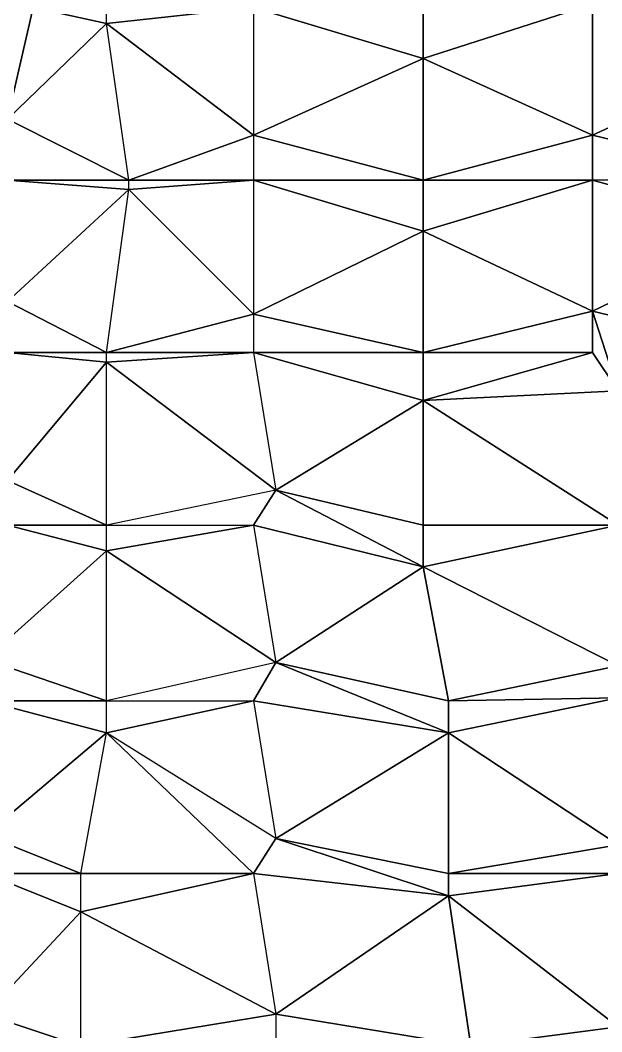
# Model space of a CAD drawing. Header units: metres. Extents: x 121.06818 to 121.07159, y 3.17836 to 3.18313.
# Drawn here: x 121.070896 to 121.0710779, y 3.1786935 to 3.17901 of the extents above; entities that cross this region are included whole.
import ezdxf

# ---------------------------------------------------------------- set-up
doc = ezdxf.new("R2010")
doc.units = ezdxf.units.M

msp = doc.modelspace()

# ---------------------------------------------------------------- linework, layer by layer
at = {"layer": 'DELAUNEY1068', "color": 252}
msp.add_3dface([(121.070885, 3.178689, 0.01048), (121.070915, 3.178689, 0.01049), (121.070885, 3.178699, 0.01048)], dxfattribs=at)
at = {"layer": 'DELAUNEY1077', "color": 252}
msp.add_3dface([(121.070976, 3.178689, 0.0105), (121.070915, 3.178689, 0.01049), (121.070976, 3.178699, 0.0105)], dxfattribs=at)
at = {"layer": 'DELAUNEY1091', "color": 252}
msp.add_3dface([(121.070976, 3.178689, 0.0105), (121.071037, 3.178689, 0.01051), (121.070976, 3.178699, 0.0105)], dxfattribs=at)
at = {"layer": 'DELAUNEY1108', "color": 252}
msp.add_3dface([(121.071037, 3.178689, 0.01051), (121.071083, 3.178689, 0.01052), (121.071083, 3.178695, 0.01052)], dxfattribs=at)
at = {"layer": 'DELAUNEY1130', "color": 252}
msp.add_3dface([(121.071037, 3.178689, 0.01051), (121.071083, 3.178695, 0.01052), (121.07103, 3.178736, 0.01051)], dxfattribs=at)
at = {"layer": 'DELAUNEY1141', "color": 252}
msp.add_3dface([(121.070976, 3.178699, 0.0105), (121.070915, 3.178689, 0.01049), (121.070915, 3.178731, 0.01049)], dxfattribs=at)
at = {"layer": 'DELAUNEY1156', "color": 252}
msp.add_3dface([(121.070885, 3.178699, 0.01048), (121.070915, 3.178689, 0.01049), (121.070915, 3.178731, 0.01049)], dxfattribs=at)
at = {"layer": 'DELAUNEY1157', "color": 252}
msp.add_3dface([(121.070976, 3.178699, 0.0105), (121.071037, 3.178689, 0.01051), (121.07103, 3.178736, 0.01051)], dxfattribs=at)
at = {"layer": 'DELAUNEY1210', "color": 252}
msp.add_3dface([(121.070885, 3.178699, 0.01048), (121.070915, 3.178731, 0.01049), (121.070885, 3.178743, 0.01048)], dxfattribs=at)
at = {"layer": 'DELAUNEY1211', "color": 252}
msp.add_3dface([(121.070976, 3.178699, 0.0105), (121.07103, 3.178736, 0.01051), (121.070969, 3.178743, 0.0105)], dxfattribs=at)
at = {"layer": 'DELAUNEY1224', "color": 252}
msp.add_3dface([(121.070976, 3.178699, 0.0105), (121.070915, 3.178731, 0.01049), (121.070969, 3.178743, 0.0105)], dxfattribs=at)
at = {"layer": 'DELAUNEY1252', "color": 252}
msp.add_3dface([(121.070969, 3.178743, 0.0105), (121.070915, 3.178731, 0.01049), (121.070915, 3.178743, 0.01049)], dxfattribs=at)
at = {"layer": 'DELAUNEY1253', "color": 252}
msp.add_3dface([(121.07103, 3.178736, 0.01051), (121.071083, 3.178695, 0.01052), (121.071083, 3.178743, 0.01052)], dxfattribs=at)
at = {"layer": 'DELAUNEY1269', "color": 252}
msp.add_3dface([(121.07103, 3.178736, 0.01051), (121.071083, 3.178743, 0.01052), (121.07103, 3.178743, 0.01051)], dxfattribs=at)
at = {"layer": 'DELAUNEY1298', "color": 252}
msp.add_3dface([(121.070885, 3.178743, 0.01048), (121.070915, 3.178731, 0.01049), (121.070915, 3.178743, 0.01049)], dxfattribs=at)
at = {"layer": 'DELAUNEY1318', "color": 252}
msp.add_3dface([(121.070969, 3.178743, 0.0105), (121.07103, 3.178736, 0.01051), (121.070976, 3.178754, 0.0105)], dxfattribs=at)
at = {"layer": 'DELAUNEY1331', "color": 252}
msp.add_3dface([(121.070969, 3.178743, 0.0105), (121.070976, 3.178754, 0.0105), (121.070923, 3.178787, 0.01049)], dxfattribs=at)
at = {"layer": 'DELAUNEY1355', "color": 252}
msp.add_3dface([(121.070976, 3.178754, 0.0105), (121.07103, 3.178736, 0.01051), (121.07103, 3.178743, 0.01051)], dxfattribs=at)
at = {"layer": 'DELAUNEY1371', "color": 252}
msp.add_3dface([(121.070885, 3.178743, 0.01048), (121.070915, 3.178743, 0.01049), (121.070885, 3.178755, 0.01048)], dxfattribs=at)
at = {"layer": 'DELAUNEY1393', "color": 252}
msp.add_3dface([(121.070969, 3.178743, 0.0105), (121.070915, 3.178743, 0.01049), (121.070923, 3.178787, 0.01049)], dxfattribs=at)
at = {"layer": 'DELAUNEY1409', "color": 252}
msp.add_3dface([(121.070976, 3.178754, 0.0105), (121.07103, 3.178743, 0.01051), (121.07103, 3.178787, 0.01051)], dxfattribs=at)
at = {"layer": 'DELAUNEY1410', "color": 252}
msp.add_3dface([(121.07103, 3.178743, 0.01051), (121.071083, 3.178743, 0.01052), (121.071083, 3.178752, 0.01052)], dxfattribs=at)
at = {"layer": 'DELAUNEY1434', "color": 252}
msp.add_3dface([(121.07103, 3.178743, 0.01051), (121.071083, 3.178752, 0.01052), (121.07103, 3.178787, 0.01051)], dxfattribs=at)
at = {"layer": 'DELAUNEY1444', "color": 252}
msp.add_3dface([(121.070885, 3.178755, 0.01048), (121.070915, 3.178743, 0.01049), (121.070923, 3.178787, 0.01049)], dxfattribs=at)
at = {"layer": 'DELAUNEY1538', "color": 252}
msp.add_3dface([(121.070885, 3.178755, 0.01048), (121.070923, 3.178787, 0.01049), (121.070885, 3.178797, 0.01048)], dxfattribs=at)
at = {"layer": 'DELAUNEY1539', "color": 252}
msp.add_3dface([(121.070976, 3.178754, 0.0105), (121.07103, 3.178787, 0.01051), (121.070969, 3.178797, 0.0105)], dxfattribs=at)
at = {"layer": 'DELAUNEY1540', "color": 252}
msp.add_3dface([(121.07103, 3.178787, 0.01051), (121.071083, 3.178752, 0.01052), (121.071083, 3.178798, 0.01052)], dxfattribs=at)
at = {"layer": 'DELAUNEY1552', "color": 252}
msp.add_3dface([(121.070976, 3.178754, 0.0105), (121.070923, 3.178787, 0.01049), (121.070969, 3.178797, 0.0105)], dxfattribs=at)
at = {"layer": 'DELAUNEY1572', "color": 252}
msp.add_3dface([(121.070969, 3.178797, 0.0105), (121.070923, 3.178787, 0.01049), (121.070923, 3.178797, 0.01049)], dxfattribs=at)
at = {"layer": 'DELAUNEY1573', "color": 252}
msp.add_3dface([(121.07103, 3.178787, 0.01051), (121.071083, 3.178798, 0.01052), (121.07103, 3.178797, 0.01051)], dxfattribs=at)
at = {"layer": 'DELAUNEY1601', "color": 252}
msp.add_3dface([(121.070885, 3.178797, 0.01048), (121.070923, 3.178787, 0.01049), (121.070923, 3.178797, 0.01049)], dxfattribs=at)
at = {"layer": 'DELAUNEY1623', "color": 252}
msp.add_3dface([(121.070969, 3.178797, 0.0105), (121.07103, 3.178787, 0.01051), (121.070976, 3.178809, 0.0105)], dxfattribs=at)
at = {"layer": 'DELAUNEY1641', "color": 252}
msp.add_3dface([(121.070969, 3.178797, 0.0105), (121.070976, 3.178809, 0.0105), (121.070923, 3.178797, 0.01049)], dxfattribs=at)
at = {"layer": 'DELAUNEY1656', "color": 252}
msp.add_3dface([(121.070976, 3.178809, 0.0105), (121.07103, 3.178787, 0.01051), (121.07103, 3.178797, 0.01051)], dxfattribs=at)
at = {"layer": 'DELAUNEY1681', "color": 252}
msp.add_3dface([(121.070885, 3.178797, 0.01048), (121.070923, 3.178797, 0.01049), (121.070885, 3.17881, 0.01048)], dxfattribs=at)
at = {"layer": 'DELAUNEY1682', "color": 252}
msp.add_3dface([(121.070976, 3.178809, 0.0105), (121.07103, 3.178797, 0.01051), (121.071022, 3.178839, 0.01051)], dxfattribs=at)
at = {"layer": 'DELAUNEY1694', "color": 252}
msp.add_3dface([(121.07103, 3.178797, 0.01051), (121.071083, 3.178798, 0.01052), (121.071083, 3.178808, 0.01052)], dxfattribs=at)
at = {"layer": 'DELAUNEY1731', "color": 252}
msp.add_3dface([(121.07103, 3.178797, 0.01051), (121.071083, 3.178808, 0.01052), (121.071022, 3.178839, 0.01051)], dxfattribs=at)
at = {"layer": 'DELAUNEY1741', "color": 252}
msp.add_3dface([(121.070885, 3.17881, 0.01048), (121.070923, 3.178797, 0.01049), (121.070923, 3.178844, 0.01049)], dxfattribs=at)
at = {"layer": 'DELAUNEY1796', "color": 252}
msp.add_3dface([(121.070976, 3.178809, 0.0105), (121.071022, 3.178839, 0.01051), (121.070969, 3.178852, 0.0105)], dxfattribs=at)
at = {"layer": 'DELAUNEY1814', "color": 252}
msp.add_3dface([(121.070976, 3.178809, 0.0105), (121.070923, 3.178797, 0.01049), (121.070923, 3.178844, 0.01049)], dxfattribs=at)
at = {"layer": 'DELAUNEY1824', "color": 252}
msp.add_3dface([(121.070885, 3.17881, 0.01048), (121.070923, 3.178844, 0.01049), (121.070892, 3.178852, 0.01048)], dxfattribs=at)
at = {"layer": 'DELAUNEY1834', "color": 252}
msp.add_3dface([(121.070976, 3.178809, 0.0105), (121.070923, 3.178844, 0.01049), (121.070969, 3.178852, 0.0105)], dxfattribs=at)
at = {"layer": 'DELAUNEY1835', "color": 252}
msp.add_3dface([(121.071022, 3.178839, 0.01051), (121.071083, 3.178808, 0.01052), (121.071083, 3.178852, 0.01052)], dxfattribs=at)
at = {"layer": 'DELAUNEY1847', "color": 252}
msp.add_3dface([(121.070969, 3.178852, 0.0105), (121.070923, 3.178844, 0.01049), (121.070923, 3.178852, 0.01049)], dxfattribs=at)
at = {"layer": 'DELAUNEY1883', "color": 252}
msp.add_3dface([(121.070892, 3.178852, 0.01048), (121.070923, 3.178844, 0.01049), (121.070923, 3.178852, 0.01049)], dxfattribs=at)
at = {"layer": 'DELAUNEY1884', "color": 252}
msp.add_3dface([(121.071022, 3.178839, 0.01051), (121.071083, 3.178852, 0.01052), (121.071022, 3.178852, 0.01051)], dxfattribs=at)
at = {"layer": 'DELAUNEY1909', "color": 252}
msp.add_3dface([(121.070969, 3.178852, 0.0105), (121.071022, 3.178839, 0.01051), (121.070976, 3.178863, 0.0105)], dxfattribs=at)
at = {"layer": 'DELAUNEY1949', "color": 252}
msp.add_3dface([(121.070969, 3.178852, 0.0105), (121.070976, 3.178863, 0.0105), (121.070923, 3.178852, 0.01049)], dxfattribs=at)
at = {"layer": 'DELAUNEY1958', "color": 252}
msp.add_3dface([(121.070976, 3.178863, 0.0105), (121.071022, 3.178839, 0.01051), (121.071022, 3.178852, 0.01051)], dxfattribs=at)
at = {"layer": 'DELAUNEY1959', "color": 252}
msp.add_3dface([(121.070976, 3.178863, 0.0105), (121.071022, 3.178852, 0.01051), (121.071022, 3.178891, 0.01051)], dxfattribs=at)
at = {"layer": 'DELAUNEY1979', "color": 252}
msp.add_3dface([(121.070892, 3.178852, 0.01048), (121.070923, 3.178852, 0.01049), (121.070892, 3.178866, 0.01048)], dxfattribs=at)
at = {"layer": 'DELAUNEY1980', "color": 252}
msp.add_3dface([(121.071022, 3.178852, 0.01051), (121.071083, 3.178852, 0.01052), (121.071022, 3.178891, 0.01051)], dxfattribs=at)
at = {"layer": 'DELAUNEY2042', "color": 252}
msp.add_3dface([(121.070892, 3.178866, 0.01048), (121.070923, 3.178852, 0.01049), (121.070923, 3.178903, 0.01049)], dxfattribs=at)
at = {"layer": 'DELAUNEY2104', "color": 252}
msp.add_3dface([(121.070976, 3.178863, 0.0105), (121.071022, 3.178891, 0.01051), (121.070969, 3.178906, 0.0105)], dxfattribs=at)
at = {"layer": 'DELAUNEY2105', "color": 252}
msp.add_3dface([(121.071022, 3.178891, 0.01051), (121.071083, 3.178852, 0.01052), (121.071083, 3.178894, 0.01052)], dxfattribs=at)
at = {"layer": 'DELAUNEY2121', "color": 252}
msp.add_3dface([(121.070976, 3.178863, 0.0105), (121.070923, 3.178852, 0.01049), (121.070923, 3.178903, 0.01049)], dxfattribs=at)
at = {"layer": 'DELAUNEY2122', "color": 252}
msp.add_3dface([(121.071022, 3.178891, 0.01051), (121.071083, 3.178894, 0.01052), (121.071075, 3.178906, 0.01052)], dxfattribs=at)
at = {"layer": 'DELAUNEY2145', "color": 252}
msp.add_3dface([(121.070892, 3.178866, 0.01048), (121.070923, 3.178903, 0.01049), (121.070892, 3.178906, 0.01048)], dxfattribs=at)
at = {"layer": 'DELAUNEY2146', "color": 252}
msp.add_3dface([(121.070976, 3.178863, 0.0105), (121.070923, 3.178903, 0.01049), (121.070969, 3.178906, 0.0105)], dxfattribs=at)
at = {"layer": 'DELAUNEY2152', "color": 252}
msp.add_3dface([(121.070969, 3.178906, 0.0105), (121.070923, 3.178903, 0.01049), (121.070923, 3.178906, 0.01049)], dxfattribs=at)
at = {"layer": 'DELAUNEY2173', "color": 252}
msp.add_3dface([(121.071022, 3.178891, 0.01051), (121.071075, 3.178906, 0.01052), (121.071022, 3.178906, 0.01051)], dxfattribs=at)
at = {"layer": 'DELAUNEY2188', "color": 252}
msp.add_3dface([(121.071075, 3.178906, 0.01052), (121.071083, 3.178894, 0.01052), (121.071075, 3.178919, 0.01052)], dxfattribs=at)
at = {"layer": 'DELAUNEY2203', "color": 252}
msp.add_3dface([(121.070892, 3.178906, 0.01048), (121.070923, 3.178903, 0.01049), (121.070923, 3.178906, 0.01049)], dxfattribs=at)
at = {"layer": 'DELAUNEY2204', "color": 252}
msp.add_3dface([(121.071083, 3.178894, 0.01052), (121.071129, 3.178906, 0.01053), (121.071075, 3.178919, 0.01052)], dxfattribs=at)
at = {"layer": 'DELAUNEY2217', "color": 252}
msp.add_3dface([(121.070969, 3.178906, 0.0105), (121.071022, 3.178891, 0.01051), (121.071022, 3.178906, 0.01051)], dxfattribs=at)
at = {"layer": 'DELAUNEY2258', "color": 252}
msp.add_3dface([(121.070969, 3.178906, 0.0105), (121.071022, 3.178906, 0.01051), (121.070969, 3.178918, 0.0105)], dxfattribs=at)
at = {"layer": 'DELAUNEY2263', "color": 252}
msp.add_3dface([(121.071022, 3.178906, 0.01051), (121.071075, 3.178906, 0.01052), (121.071075, 3.178919, 0.01052)], dxfattribs=at)
at = {"layer": 'DELAUNEY2293', "color": 252}
msp.add_3dface([(121.070892, 3.178906, 0.01048), (121.070923, 3.178906, 0.01049), (121.070892, 3.178922, 0.01048)], dxfattribs=at)
at = {"layer": 'DELAUNEY2304', "color": 252}
msp.add_3dface([(121.070969, 3.178906, 0.0105), (121.070923, 3.178906, 0.01049), (121.070969, 3.178918, 0.0105)], dxfattribs=at)
at = {"layer": 'DELAUNEY2334', "color": 252}
msp.add_3dface([(121.070969, 3.178918, 0.0105), (121.070923, 3.178906, 0.01049), (121.07093, 3.178957, 0.01049)], dxfattribs=at)
at = {"layer": 'DELAUNEY2335', "color": 252}
msp.add_3dface([(121.071022, 3.178906, 0.01051), (121.071075, 3.178919, 0.01052), (121.071022, 3.178944, 0.01051)], dxfattribs=at)
at = {"layer": 'DELAUNEY2348', "color": 252}
msp.add_3dface([(121.070892, 3.178922, 0.01048), (121.070923, 3.178906, 0.01049), (121.07093, 3.178957, 0.01049)], dxfattribs=at)
at = {"layer": 'DELAUNEY2349', "color": 252}
msp.add_3dface([(121.070969, 3.178918, 0.0105), (121.071022, 3.178906, 0.01051), (121.071022, 3.178944, 0.01051)], dxfattribs=at)
at = {"layer": 'DELAUNEY2354', "color": 252}
msp.add_3dface([(121.071075, 3.178919, 0.01052), (121.071129, 3.178906, 0.01053), (121.071129, 3.178945, 0.01053)], dxfattribs=at)
at = {"layer": 'DELAUNEY2390', "color": 252}
msp.add_3dface([(121.070969, 3.178918, 0.0105), (121.071022, 3.178944, 0.01051), (121.070969, 3.17896, 0.0105)], dxfattribs=at)
at = {"layer": 'DELAUNEY2405', "color": 252}
msp.add_3dface([(121.071022, 3.178944, 0.01051), (121.071075, 3.178919, 0.01052), (121.071075, 3.17896, 0.01052)], dxfattribs=at)
at = {"layer": 'DELAUNEY2406', "color": 252}
msp.add_3dface([(121.071075, 3.178919, 0.01052), (121.071129, 3.178945, 0.01053), (121.071075, 3.17896, 0.01052)], dxfattribs=at)
at = {"layer": 'DELAUNEY2425', "color": 252}
msp.add_3dface([(121.070969, 3.178918, 0.0105), (121.07093, 3.178957, 0.01049), (121.070969, 3.17896, 0.0105)], dxfattribs=at)
at = {"layer": 'DELAUNEY2442', "color": 252}
msp.add_3dface([(121.070892, 3.178922, 0.01048), (121.07093, 3.178957, 0.01049), (121.070892, 3.17896, 0.01048)], dxfattribs=at)
at = {"layer": 'DELAUNEY2486', "color": 252}
msp.add_3dface([(121.070969, 3.17896, 0.0105), (121.07093, 3.178957, 0.01049), (121.07093, 3.17896, 0.01049)], dxfattribs=at)
at = {"layer": 'DELAUNEY2487', "color": 252}
msp.add_3dface([(121.070969, 3.17896, 0.0105), (121.071022, 3.178944, 0.01051), (121.071022, 3.17896, 0.01051)], dxfattribs=at)
at = {"layer": 'DELAUNEY2488', "color": 252}
msp.add_3dface([(121.071022, 3.178944, 0.01051), (121.071075, 3.17896, 0.01052), (121.071022, 3.17896, 0.01051)], dxfattribs=at)
at = {"layer": 'DELAUNEY2503', "color": 252}
msp.add_3dface([(121.070892, 3.17896, 0.01048), (121.07093, 3.178957, 0.01049), (121.07093, 3.17896, 0.01049)], dxfattribs=at)
at = {"layer": 'DELAUNEY2504', "color": 252}
msp.add_3dface([(121.071075, 3.17896, 0.01052), (121.071129, 3.178945, 0.01053), (121.071129, 3.178961, 0.01053)], dxfattribs=at)
at = {"layer": 'DELAUNEY2551', "color": 252}
msp.add_3dface([(121.070969, 3.17896, 0.0105), (121.071022, 3.17896, 0.01051), (121.070969, 3.178974, 0.0105)], dxfattribs=at)
at = {"layer": 'DELAUNEY2564', "color": 252}
msp.add_3dface([(121.071022, 3.17896, 0.01051), (121.071075, 3.17896, 0.01052), (121.071075, 3.178974, 0.01052)], dxfattribs=at)
at = {"layer": 'DELAUNEY2565', "color": 252}
msp.add_3dface([(121.071075, 3.17896, 0.01052), (121.071129, 3.178961, 0.01053), (121.071075, 3.178974, 0.01052)], dxfattribs=at)
at = {"layer": 'DELAUNEY2588', "color": 252}
msp.add_3dface([(121.070892, 3.17896, 0.01048), (121.07093, 3.17896, 0.01049), (121.070892, 3.178979, 0.01048)], dxfattribs=at)
at = {"layer": 'DELAUNEY2604', "color": 252}
msp.add_3dface([(121.070969, 3.17896, 0.0105), (121.07093, 3.17896, 0.01049), (121.070969, 3.178974, 0.0105)], dxfattribs=at)
at = {"layer": 'DELAUNEY2630', "color": 252}
msp.add_3dface([(121.070969, 3.178974, 0.0105), (121.07093, 3.17896, 0.01049), (121.070923, 3.179009, 0.01049)], dxfattribs=at)
at = {"layer": 'DELAUNEY2631', "color": 252}
msp.add_3dface([(121.071022, 3.17896, 0.01051), (121.071075, 3.178974, 0.01052), (121.071022, 3.178998, 0.01051)], dxfattribs=at)
at = {"layer": 'DELAUNEY2644', "color": 252}
msp.add_3dface([(121.070969, 3.178974, 0.0105), (121.071022, 3.17896, 0.01051), (121.071022, 3.178998, 0.01051)], dxfattribs=at)
at = {"layer": 'DELAUNEY2645', "color": 252}
msp.add_3dface([(121.071075, 3.178974, 0.01052), (121.071129, 3.178961, 0.01053), (121.071129, 3.178999, 0.01053)], dxfattribs=at)
at = {"layer": 'DELAUNEY2660', "color": 252}
msp.add_3dface([(121.070892, 3.178979, 0.01048), (121.07093, 3.17896, 0.01049), (121.070923, 3.179009, 0.01049)], dxfattribs=at)
at = {"layer": 'DELAUNEY2692', "color": 252}
msp.add_3dface([(121.070969, 3.178974, 0.0105), (121.071022, 3.178998, 0.01051), (121.070969, 3.179014, 0.0105)], dxfattribs=at)
at = {"layer": 'DELAUNEY2693', "color": 252}
msp.add_3dface([(121.071075, 3.178974, 0.01052), (121.071129, 3.178999, 0.01053), (121.071075, 3.179015, 0.01052)], dxfattribs=at)
at = {"layer": 'DELAUNEY2703', "color": 252}
msp.add_3dface([(121.071022, 3.178998, 0.01051), (121.071075, 3.178974, 0.01052), (121.071075, 3.179015, 0.01052)], dxfattribs=at)
at = {"layer": 'DELAUNEY2719', "color": 252}
msp.add_3dface([(121.070892, 3.178979, 0.01048), (121.070923, 3.179009, 0.01049), (121.0709, 3.179014, 0.01048)], dxfattribs=at)
at = {"layer": 'DELAUNEY2742', "color": 252}
msp.add_3dface([(121.070969, 3.178974, 0.0105), (121.070923, 3.179009, 0.01049), (121.070969, 3.179014, 0.0105)], dxfattribs=at)
at = {"layer": 'DELAUNEY2763', "color": 252}
msp.add_3dface([(121.070877, 3.179012, 0.01047), (121.070892, 3.178979, 0.01048), (121.0709, 3.179014, 0.01048)], dxfattribs=at)
at = {"layer": 'DELAUNEY2775', "color": 252}
msp.add_3dface([(121.071022, 3.178998, 0.01051), (121.071075, 3.179015, 0.01052), (121.071022, 3.179015, 0.01051)], dxfattribs=at)
at = {"layer": 'DELAUNEY2792', "color": 252}
msp.add_3dface([(121.070969, 3.179014, 0.0105), (121.070923, 3.179009, 0.01049), (121.070923, 3.179014, 0.01049)], dxfattribs=at)
at = {"layer": 'DELAUNEY2793', "color": 252}
msp.add_3dface([(121.070969, 3.179014, 0.0105), (121.071022, 3.178998, 0.01051), (121.071022, 3.179015, 0.01051)], dxfattribs=at)
at = {"layer": 'DELAUNEY2794', "color": 252}
msp.add_3dface([(121.071075, 3.179015, 0.01052), (121.071129, 3.178999, 0.01053), (121.071129, 3.179015, 0.01053)], dxfattribs=at)
at = {"layer": 'DELAUNEY2808', "color": 252}
msp.add_3dface([(121.0709, 3.179014, 0.01048), (121.070923, 3.179009, 0.01049), (121.070923, 3.179014, 0.01049)], dxfattribs=at)

doc.saveas('drawing.dxf')
